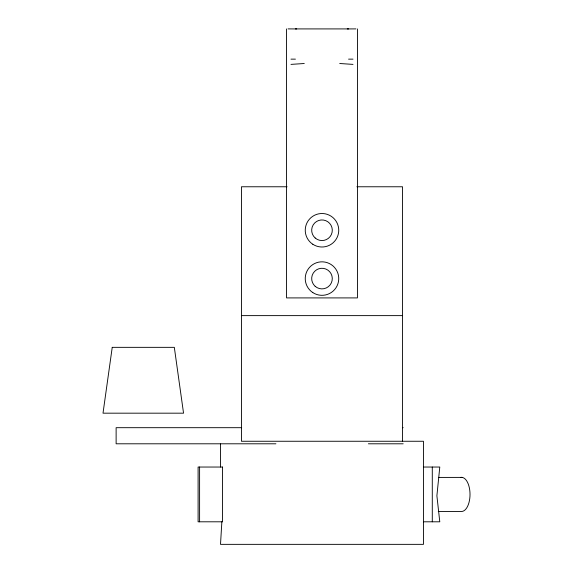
<?xml version="1.0" encoding="UTF-8"?>
<svg xmlns="http://www.w3.org/2000/svg" width="573" height="573" viewBox="0 0 573 573"><rect width="100%" height="100%" fill="white"/><g stroke="black" fill="none" stroke-linecap="round" stroke-linejoin="round"><path stroke-width="0.86" d="M221.858 521.802L220.512 544.35L423.461 544.35L423.454 441.26L241.448 441.26L241.448 186.769L287.087 186.769M288.033 28.894L296.678 28.937M304.27 63.51L290.984 64.384M347.302 28.937L355.948 28.894M438.617 477.424L462.16 477.395M438.281 511.474L460.864 511.445A17.075 8.538 90 0 0 470.018 494.191A17.075 8.538 90 0 0 460.642 477.424M295.417 28.915L348.57 28.915M290.984 59.141L295.417 59.141M348.57 59.141L352.997 59.141M352.997 64.384L339.71 63.51M356.886 186.769L402.525 186.769L402.525 441.26M241.448 315.623L402.525 315.623M241.67 427.687L116.126 427.687L116.126 443.796L275.921 443.796M402.497 427.687L403.177 427.687M368.396 443.796L403.177 443.796M423.54 467.038L439.785 467.038L436.891 495.781L439.785 521.802L423.54 521.802M432.286 467.038L432.286 521.802M357.43 28.915L357.43 297.91L286.557 297.91L286.557 28.915M220.519 443.932L220.519 467.038M199.597 467.038L199.597 521.802M112.236 347.345L103.011 413.176L183.546 413.176L174.321 347.345L112.236 347.345M222.517 467.038L198.1 467.038L198.1 521.802L222.517 521.802L222.517 467.038M312.801 292.581A16.753 16.753 0 0 0 338.715 279.538A16.753 16.753 0 0 0 314.455 263.616A16.753 16.753 0 0 0 312.801 292.581M312.808 244.263A16.753 16.753 0 0 0 338.722 231.213A16.753 16.753 0 0 0 314.462 215.298A16.753 16.753 0 0 0 312.808 244.263M315.179 286.321A10.307 10.307 0 0 0 332.089 280.605A10.307 10.307 0 0 0 318.688 268.816A10.307 10.307 0 0 0 315.179 286.321M315.186 237.996A10.307 10.307 0 0 0 332.096 232.28A10.307 10.307 0 0 0 318.688 220.49A10.307 10.307 0 0 0 315.186 237.996"/></g></svg>
